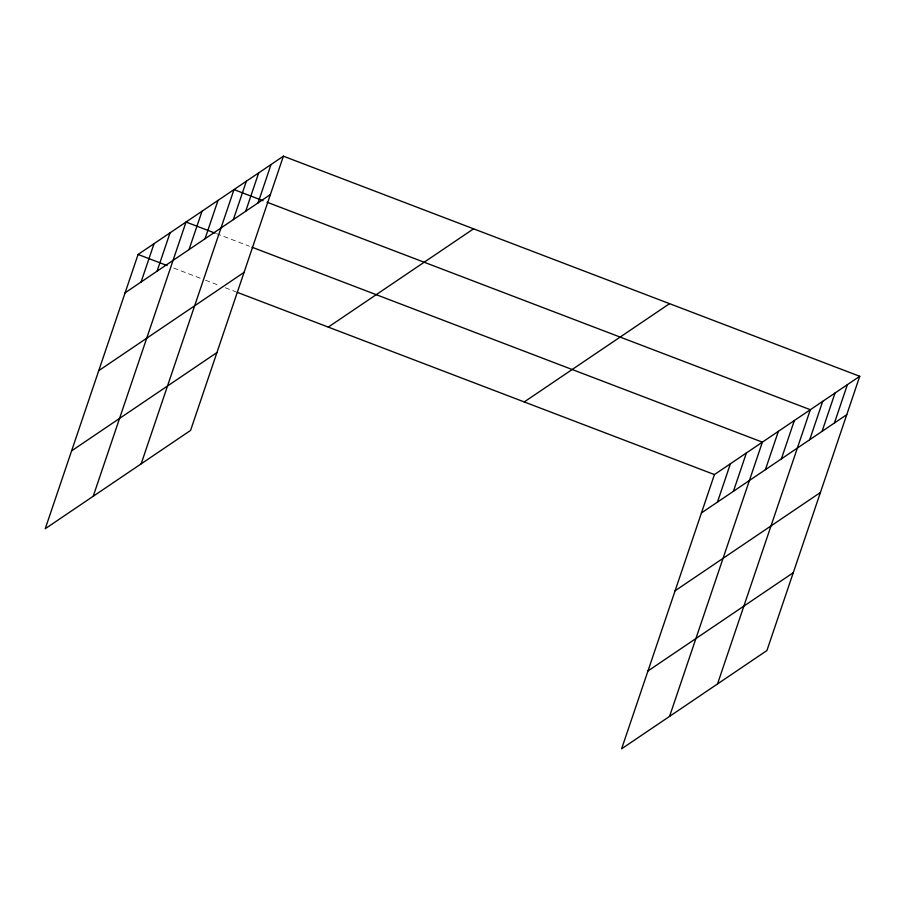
<?xml version="1.0" encoding="UTF-8"?>
<svg xmlns="http://www.w3.org/2000/svg" width="905" height="905" viewBox="0 0 905 905"><rect width="100%" height="100%" fill="white"/><g stroke="black" fill="none" stroke-linecap="round" stroke-linejoin="round"><path stroke-width="0.68" stroke-dasharray="4.53 3.39" d="M216.408 233.637L249.429 246.239M173.737 268.084L201.476 278.672M205.435 280.188L219.96 285.731M225.255 287.756L235.82 291.795"/><path stroke-width="1.36" d="M283.389 156.18L138.08 254.463L45.25 528.701L190.57 430.429L283.389 156.18L859.75 376.299L766.92 650.537L621.611 748.82L714.43 474.571L859.75 376.299M141.078 282.009L154.065 243.649M157.063 271.206L170.049 232.845M93.204 496.268L186.034 222.03L215.085 233.128M189.032 249.576L202.019 211.216M205.016 238.773L218.003 200.412M141.157 463.835L233.988 189.597L263.038 200.695M233.354 219.61L246.341 181.249M245.708 211.25L258.694 172.889M258.061 202.901L271.036 164.54M717.439 502.128L730.414 463.767M733.423 491.313L746.399 452.952M669.564 716.387L762.383 442.149L252.076 247.257M765.392 469.695L778.368 431.334M781.377 458.88L794.352 420.52M717.518 683.954L810.337 409.716L267.009 202.211M809.715 439.717L822.69 401.356M822.057 431.368L835.043 393.008M834.41 423.008L847.397 384.648M125.094 292.824L270.414 194.541M98.747 370.665L244.056 272.382M71.597 450.86L216.917 352.588M328.277 327.101L473.587 228.818M524.233 401.933L669.553 303.661M701.443 512.931L846.763 414.66M675.096 590.773L820.416 492.501M647.957 670.978L793.278 572.695M138.08 254.463L167.131 265.561M237.133 292.292L714.43 474.571"/></g></svg>
